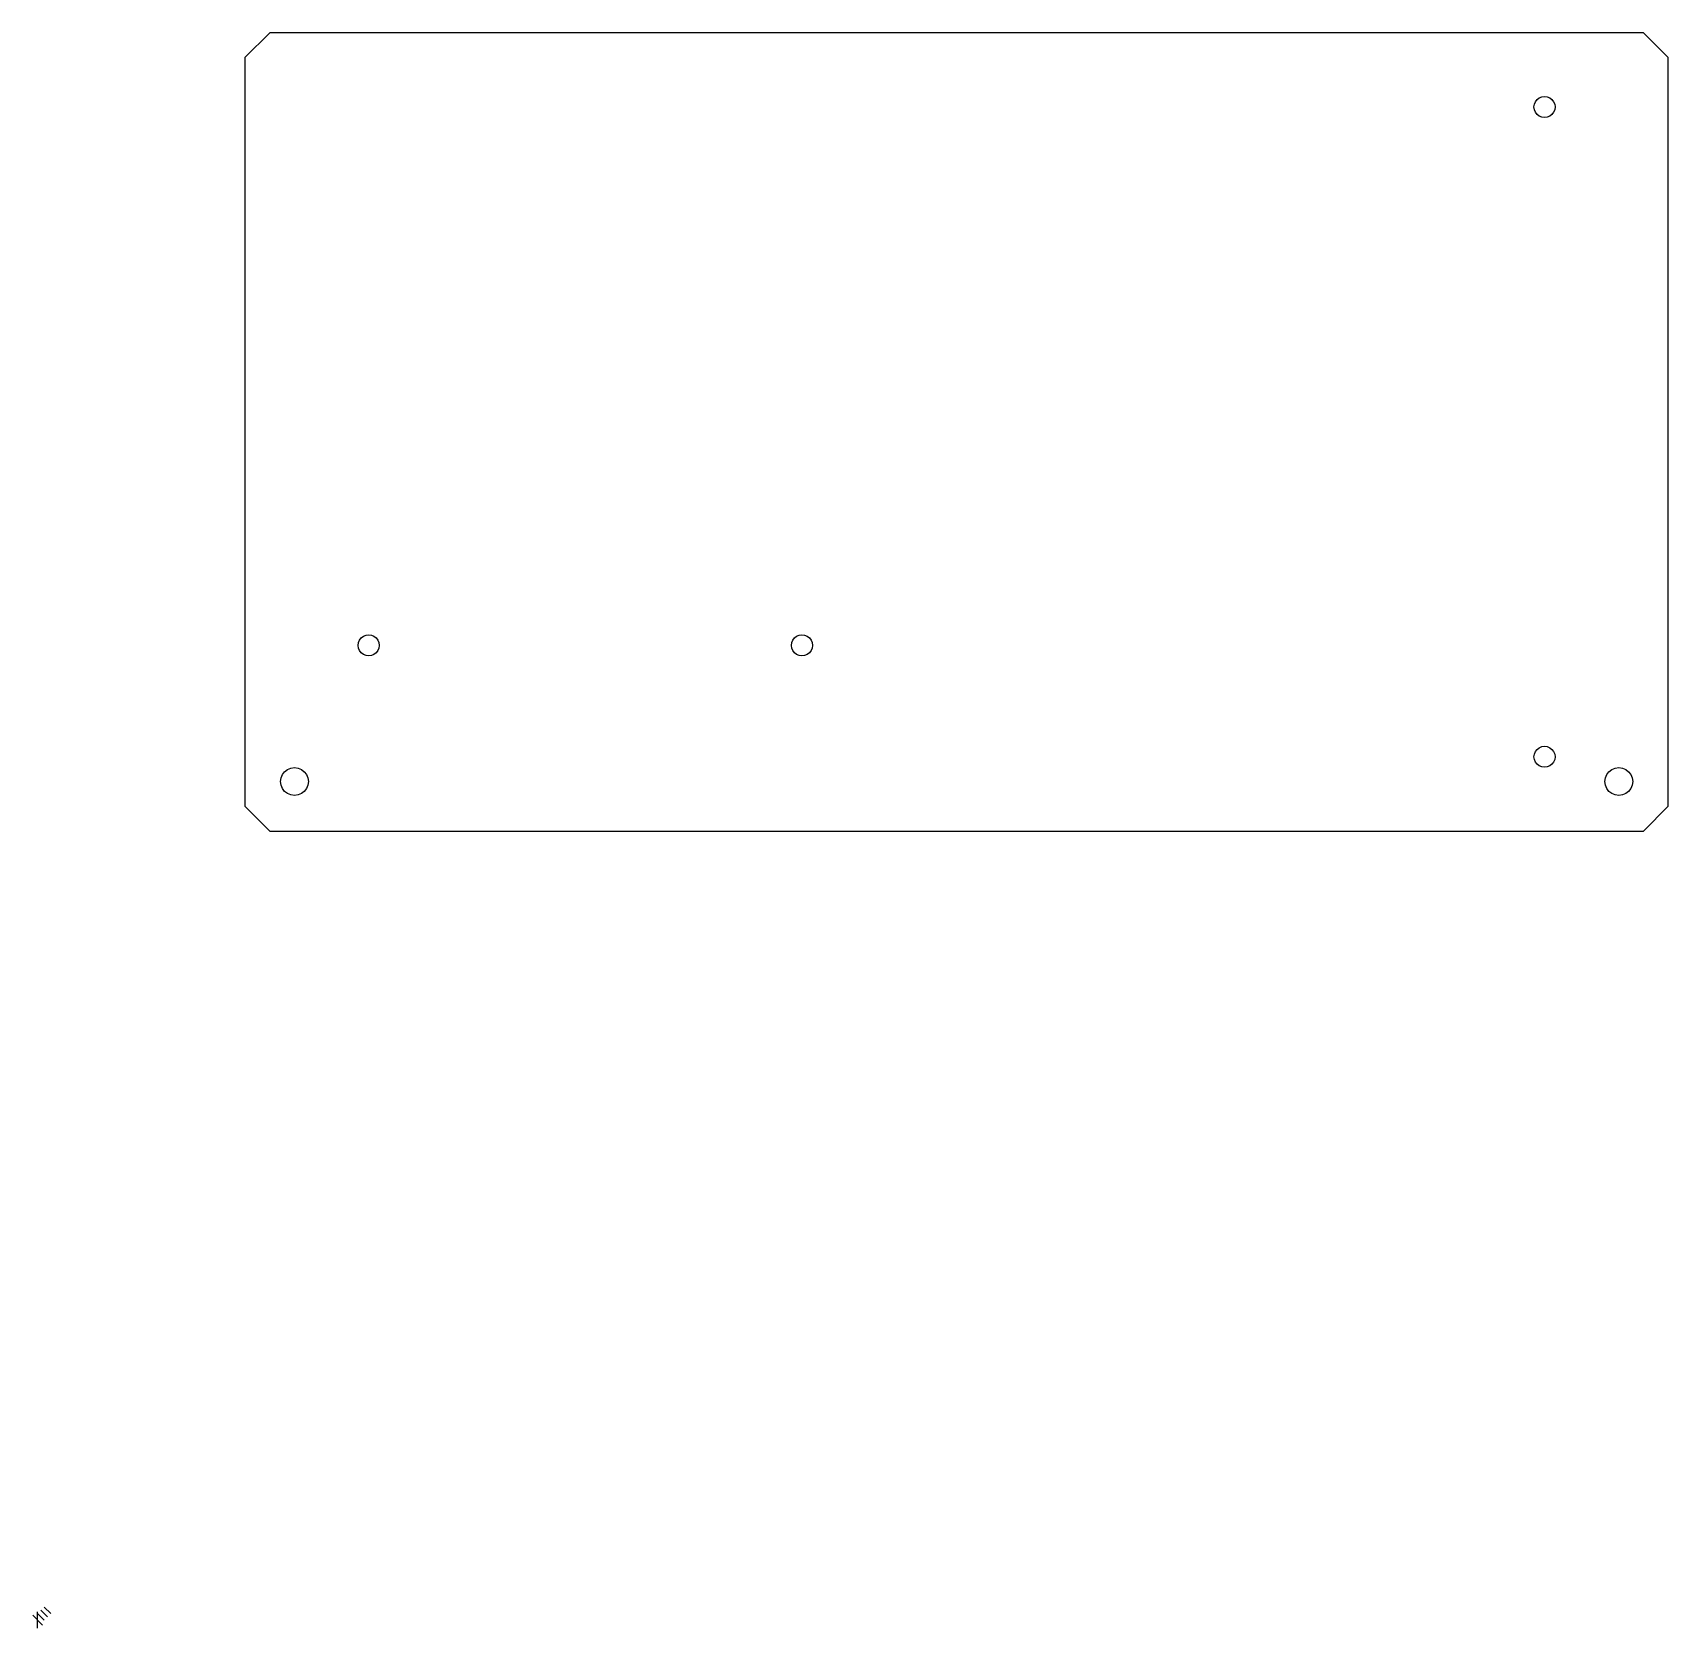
# Model space of a CAD drawing. Extents: x -3 to 996, y -5 to 969.
import ezdxf

# ---------------------------------------------------------------- set-up
doc = ezdxf.new("R2010")
doc.units = 0

msp = doc.modelspace()

# ---------------------------------------------------------------- linework, layer by layer
at = {"layer": 'Layer 1'}
for p, q in [((3, -3), (-3, 3)), ((0, -5), (0, 5)), ((4, 0), (0, 4)), ((6, 2), (2, 6)), ((8, 4), (4, 8))]:
    msp.add_line(p, q, dxfattribs=at)
at = {"layer": 'ProjItem'}
for p, q in [((141.732, 969.449), (126.614, 954.331)), ((980.787, 969.449), (141.732, 969.449)), ((995.906, 954.331), (980.787, 969.449)), ((126.614, 954.331), (126.614, 497.008)), ((995.906, 497.008), (995.906, 954.331)), ((915.761559, 928.627549), (917.1022, 929.658386)), ((917.1022, 929.658386), (918.665252, 930.303997)), ((918.665252, 930.303997), (920.3148, 930.5192)), ((920.3148, 930.5192), (921.964348, 930.303997)), ((921.964348, 930.303997), (923.5274, 929.658386)), ((923.5274, 929.658386), (924.868041, 928.627549)), ((913.8896, 924.094), (914.112011, 925.770448)), ((914.112011, 922.417552), (913.8896, 924.094)), ((914.112011, 925.770448), (914.750414, 927.3066)), ((914.750414, 920.8814), (914.112011, 922.417552)), ((914.750414, 927.3066), (915.761559, 928.627549)), ((915.761559, 919.560451), (914.750414, 920.8814)), ((917.1022, 918.529614), (915.761559, 919.560451)), ((924.868041, 919.560451), (923.5274, 918.529614)), ((924.868041, 928.627549), (925.879186, 927.3066)), ((925.879186, 920.8814), (924.868041, 919.560451)), ((925.879186, 927.3066), (926.517589, 925.770448)), ((926.517589, 922.417552), (925.879186, 920.8814)), ((926.517589, 925.770448), (926.74, 924.094)), ((926.74, 924.094), (926.517589, 922.417552)), ((926.74, 924.094), (926.74, 924.094)), ((918.665252, 917.884003), (917.1022, 918.529614)), ((920.3148, 917.6688), (918.665252, 917.884003)), ((921.964348, 917.884003), (920.3148, 917.6688)), ((923.5274, 918.529614), (921.964348, 917.884003)), ((196.640414, 598.4886), (197.651559, 599.809549)), ((197.651559, 599.809549), (198.9922, 600.840386)), ((198.9922, 600.840386), (200.555252, 601.485997)), ((200.555252, 601.485997), (202.2048, 601.7012)), ((202.2048, 601.7012), (203.854348, 601.485997)), ((203.854348, 601.485997), (205.4174, 600.840386)), ((205.4174, 600.840386), (206.758041, 599.809549)), ((206.758041, 599.809549), (207.769186, 598.4886)), ((461.207414, 598.4886), (462.218559, 599.809549)), ((462.218559, 599.809549), (463.5592, 600.840386)), ((463.5592, 600.840386), (465.122252, 601.485997)), ((465.122252, 601.485997), (466.7718, 601.7012)), ((466.7718, 601.7012), (468.421348, 601.485997)), ((468.421348, 601.485997), (469.9844, 600.840386)), ((469.9844, 600.840386), (471.325041, 599.809549)), ((471.325041, 599.809549), (472.336186, 598.4886)), ((195.7796, 595.276), (196.002011, 596.952448)), ((196.002011, 593.599552), (195.7796, 595.276)), ((196.002011, 596.952448), (196.640414, 598.4886)), ((196.640414, 592.0634), (196.002011, 593.599552)), ((197.651559, 590.742451), (196.640414, 592.0634)), ((198.9922, 589.711614), (197.651559, 590.742451)), ((200.555252, 589.066003), (198.9922, 589.711614)), ((205.4174, 589.711614), (203.854348, 589.066003)), ((206.758041, 590.742451), (205.4174, 589.711614)), ((207.769186, 592.0634), (206.758041, 590.742451)), ((207.769186, 598.4886), (208.407589, 596.952448)), ((208.407589, 593.599552), (207.769186, 592.0634)), ((208.407589, 596.952448), (208.63, 595.276)), ((208.63, 595.276), (208.407589, 593.599552)), ((208.63, 595.276), (208.63, 595.276)), ((460.3466, 595.276), (460.569011, 596.952448)), ((460.569011, 593.599552), (460.3466, 595.276)), ((460.569011, 596.952448), (461.207414, 598.4886)), ((461.207414, 592.0634), (460.569011, 593.599552)), ((462.218559, 590.742451), (461.207414, 592.0634)), ((463.5592, 589.711614), (462.218559, 590.742451)), ((465.122252, 589.066003), (463.5592, 589.711614)), ((469.9844, 589.711614), (468.421348, 589.066003)), ((471.325041, 590.742451), (469.9844, 589.711614)), ((472.336186, 592.0634), (471.325041, 590.742451)), ((472.336186, 598.4886), (472.974589, 596.952448)), ((472.974589, 593.599552), (472.336186, 592.0634)), ((472.974589, 596.952448), (473.197, 595.276)), ((473.197, 595.276), (472.974589, 593.599552)), ((473.197, 595.276), (473.197, 595.276)), ((202.2048, 588.8508), (200.555252, 589.066003)), ((203.854348, 589.066003), (202.2048, 588.8508)), ((466.7718, 588.8508), (465.122252, 589.066003)), ((468.421348, 589.066003), (466.7718, 588.8508)), ((914.112011, 528.920448), (914.750414, 530.4566)), ((914.750414, 530.4566), (915.761559, 531.777549)), ((915.761559, 531.777549), (917.1022, 532.808386)), ((917.1022, 532.808386), (918.665252, 533.453997)), ((918.665252, 533.453997), (920.3148, 533.6692)), ((920.3148, 533.6692), (921.964348, 533.453997)), ((921.964348, 533.453997), (923.5274, 532.808386)), ((923.5274, 532.808386), (924.868041, 531.777549)), ((924.868041, 531.777549), (925.879186, 530.4566)), ((925.879186, 530.4566), (926.517589, 528.920448)), ((150.823707, 518.126284), (152.598085, 519.490628)), ((152.598085, 519.490628), (154.66683, 520.345112)), ((154.66683, 520.345112), (156.850055, 520.62994)), ((156.850055, 520.62994), (159.03328, 520.345112)), ((159.03328, 520.345112), (161.102025, 519.490628)), ((161.102025, 519.490628), (162.876403, 518.126284)), ((913.8896, 527.244), (914.112011, 528.920448)), ((914.112011, 525.567552), (913.8896, 527.244)), ((914.750414, 524.0314), (914.112011, 525.567552)), ((915.761559, 522.710451), (914.750414, 524.0314)), ((917.1022, 521.679614), (915.761559, 522.710451)), ((918.665252, 521.034003), (917.1022, 521.679614)), ((920.3148, 520.8188), (918.665252, 521.034003)), ((921.964348, 521.034003), (920.3148, 520.8188)), ((923.5274, 521.679614), (921.964348, 521.034003)), ((924.868041, 522.710451), (923.5274, 521.679614)), ((925.879186, 524.0314), (924.868041, 522.710451)), ((926.517589, 525.567552), (925.879186, 524.0314)), ((926.517589, 528.920448), (926.74, 527.244)), ((926.74, 527.244), (926.517589, 525.567552)), ((926.74, 527.244), (926.74, 527.244)), ((959.642707, 518.126284), (961.417085, 519.490628)), ((961.417085, 519.490628), (963.48583, 520.345112)), ((963.48583, 520.345112), (965.669055, 520.62994)), ((965.669055, 520.62994), (967.85228, 520.345112)), ((967.85228, 520.345112), (969.921025, 519.490628)), ((969.921025, 519.490628), (971.695403, 518.126284)), ((148.34611, 512.126), (148.640481, 514.344828)), ((148.640478, 509.907172), (148.34611, 512.126)), ((149.485422, 507.87403), (148.640478, 509.907172)), ((148.640481, 514.344828), (149.485426, 516.37797)), ((149.485426, 516.37797), (150.823707, 518.126284)), ((162.876403, 518.126284), (164.214683, 516.37797)), ((165.059626, 509.907172), (164.214679, 507.87403)), ((164.214683, 516.37797), (165.059627, 514.344828)), ((165.354, 512.126), (165.059626, 509.907172)), ((165.059627, 514.344828), (165.353995, 512.126)), ((165.353995, 512.126), (165.354, 512.126)), ((957.16511, 512.126), (957.459481, 514.344828)), ((957.459478, 509.907172), (957.16511, 512.126)), ((958.304422, 507.87403), (957.459478, 509.907172)), ((957.459481, 514.344828), (958.304426, 516.37797)), ((958.304426, 516.37797), (959.642707, 518.126284)), ((971.695403, 518.126284), (973.033683, 516.37797)), ((973.878626, 509.907172), (973.033679, 507.87403)), ((973.033683, 516.37797), (973.878627, 514.344828)), ((974.173, 512.126), (973.878626, 509.907172)), ((973.878627, 514.344828), (974.172995, 512.126)), ((974.172995, 512.126), (974.173, 512.126)), ((150.823702, 506.125716), (149.485422, 507.87403)), ((152.59808, 504.761372), (150.823702, 506.125716)), ((154.666825, 503.906888), (152.59808, 504.761372)), ((156.85005, 503.62206), (154.666825, 503.906888)), ((159.033275, 503.906888), (156.85005, 503.62206)), ((161.10202, 504.761372), (159.033275, 503.906888)), ((162.876398, 506.125716), (161.10202, 504.761372)), ((164.214679, 507.87403), (162.876398, 506.125716)), ((959.642702, 506.125716), (958.304422, 507.87403)), ((961.41708, 504.761372), (959.642702, 506.125716)), ((963.485825, 503.906888), (961.41708, 504.761372)), ((965.66905, 503.62206), (963.485825, 503.906888)), ((967.852275, 503.906888), (965.66905, 503.62206)), ((969.92102, 504.761372), (967.852275, 503.906888)), ((971.695398, 506.125716), (969.92102, 504.761372)), ((973.033679, 507.87403), (971.695398, 506.125716)), ((141.732, 481.89), (126.6139, 497.0081)), ((980.787, 481.89), (995.9051, 497.0081)), ((141.732, 481.89), (980.787, 481.89))]:
    msp.add_line(p, q, dxfattribs=at)

doc.saveas('drawing.dxf')
